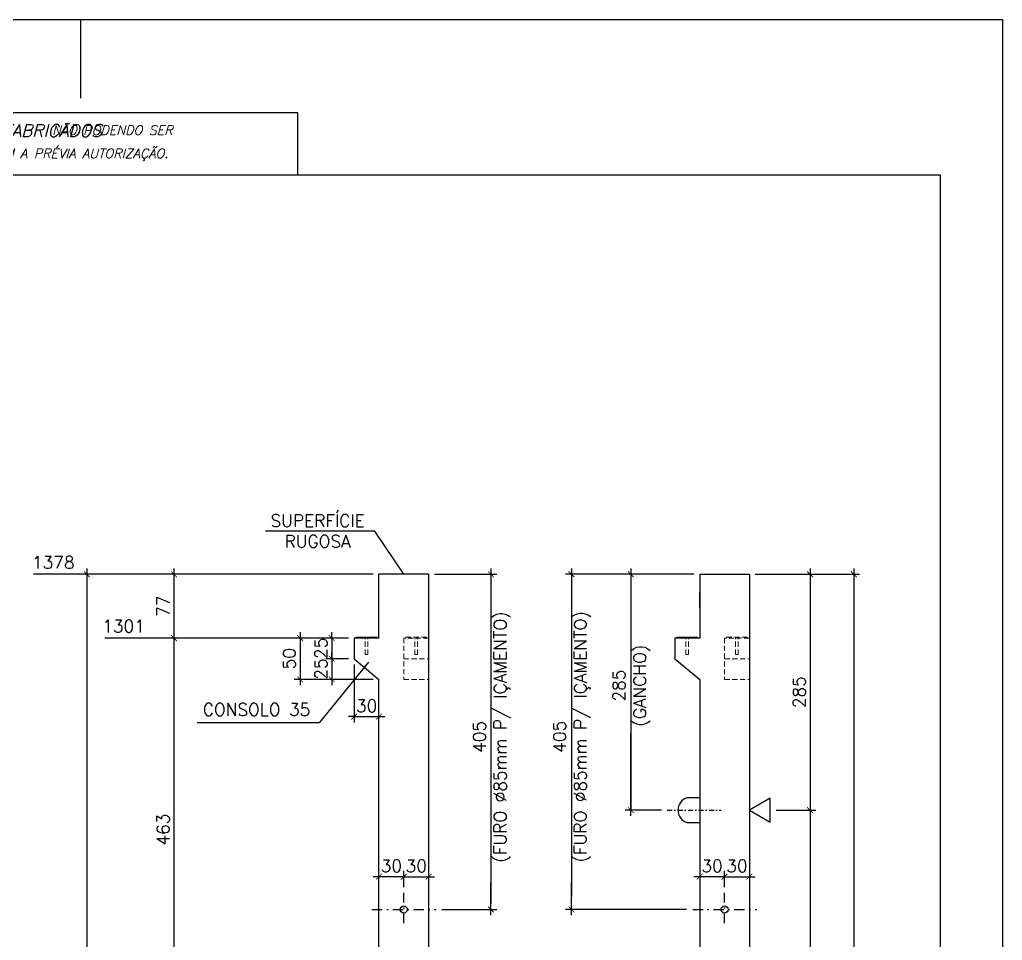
# Model space of a CAD drawing. Header units: centimetres. Extents: x 1658 to 17259, y 8294 to 11444.
# Drawn here: x 2699 to 3886, y 10331 to 11444 of the extents above; entities that cross this region are included whole.
import ezdxf

# ---------------------------------------------------------------- set-up
doc = ezdxf.new("R2010")
doc.units = ezdxf.units.CM
doc.header["$LTSCALE"] = 50
doc.header["$MEASUREMENT"] = 0
doc.header["$PDMODE"] = 67
for name, pattern in [('DASHDOT', [1, 0.5, -0.25, 0, -0.25]), ('DASHED', [0.75, 0.5, -0.25]), ('HIDDEN', [0.375, 0.25, -0.125])]:
    doc.linetypes.add(name, pattern=pattern)
doc.layers.add('10 TRACEJADO', color=1, linetype='DASHED', lineweight=13)
for name, color, linetype in [('COTAS-PRECON', 1, 'Continuous'), ('FORMATO-PRECON', 2, 'Continuous'), ('HACHURAS-PRECON', 1, 'Continuous'), ('LINHA CENTRO-PRECON', 1, 'DASHDOT'), ('LINHA-01-PRECON', 1, 'Continuous'), ('LINHA-02-PRECON', 2, 'Continuous'), ('LINHA-03-PRECON', 3, 'Continuous'), ('LINHA-04-PRECON', 4, 'Continuous')]:
    doc.layers.add(name, color=color, linetype=linetype)
doc.styles.add('ROMANS', font='ROMANS.SHX', dxfattribs={"oblique": 15, "height": 3})
doc.styles.get("Standard").update_dxf_attribs({"font": 'romans.shx'})
doc.linetypes.add('ZIGZAG', pattern='A,0.0001,-0.2,[131,ltypeshp.shx,S=0.2,R=0,X=-0.2,Y=0],-0.4,[131,ltypeshp.shx,S=0.2,R=180,X=0.2,Y=0],-0.2', length=0.8001)
doc.dimstyles.new('ESC75-75', dxfattribs={"dimscale": 0, "dimtxt": 15, "dimasz": 7, "dimexe": 7, "dimexo": 7, "dimgap": 5.5, "dimtad": 1, "dimdec": 1, "dimdsep": 46, "dimtxsty": 'Standard', "dimblk": 'ARCHTICK', "dimcen": 0.1, "dimdle": 7, "dimclrd": 256, "dimclre": 256, "dimclrt": 2, "dimadec": 0, "dimazin": 0, "dimtfac": 1, "dimtdec": 1, "dimtix": 1, "dimtmove": 2, "dimatfit": 3, "dimfxl": 1, "dimarcsym": 0})

# ---------------------------------------------------------------- blocks, each defined once
blk = doc.blocks.new('A$C2E607E54')
at = {"layer": 'FORMATO-PRECON', "color": 6}
blk.add_line((1835, 4050), (685, 4050), dxfattribs=at)
at = {"layer": 'FORMATO-PRECON'}
for points in [[(0, 4200), (2970, 4200), (2970, 0), (0, 0)], [(685, 3950), (1835, 3950), (1835, 4050), (685, 4050)]]:
    blk.add_lwpolyline(points, close=True, dxfattribs=at)
blk.add_lwpolyline([(1485, 4200), (1485, 4073.6)], dxfattribs=at)
at = {"layer": 'FORMATO-PRECON', "color": 6}
blk.add_lwpolyline([(100, 3950), (2870, 3950), (2870, 100), (100, 100)], close=True, dxfattribs=at)
at = {"layer": 'FORMATO-PRECON', "color": 3, "style": 'ROMANS', "oblique": 15}
blk.add_text('PRECON PRÉ-FABRICADOS', height=20, dxfattribs=at).set_placement((1162, 4011.3))
at = {"layer": 'FORMATO-PRECON', "style": 'ROMANS', "oblique": 15}
for s, p in [('ESTE DESENHO É DE PROPRIEDADE DA                            NÃO PODENDO SER', (700.8, 4014.4)), ('COPIADO PARCIAL OU TOTALMENTE, NEM CEDIDO A TERCEIROS SEM A PRÉVIA AUTORIZAÇÃO.', (700.8, 3977))]:
    blk.add_text(s, height=15, dxfattribs=at).set_placement(p)
blk = doc.blocks.new('_ArchTick')
at = {"color": 0, "linetype": 'ByBlock', "const_width": 0.15}
blk.add_lwpolyline([(-0.5, -0.5), (0.5, 0.5)], dxfattribs=at)
blk = doc.blocks.new('*D38')
at = {"layer": 'COTAS-PRECON', "lineweight": -2, "transparency": 16777216}
for p, q in [((3437, 10780.8), (3437, 10696.9)), ((3513.2, 10773.8), (3430, 10773.8)), ((3437, 10481.8), (3437, 10581.6)), ((3473.9, 10488.8), (3430, 10488.8))]:
    blk.add_line(p, q, dxfattribs=at)
at = {"layer": 'Defpoints', "color": 0, "transparency": 16777216}
for p in [(3520.2, 10773.8), (3437, 10488.8), (3480.9, 10488.8)]:
    blk.add_point(p, dxfattribs=at)
at = {"layer": 'COTAS-PRECON', "lineweight": -2, "transparency": 16777216, "xscale": 7, "yscale": 7, "zscale": 7}
for p, rotation in [((3437, 10773.8), 90), ((3437, 10488.8), 270)]:
    blk.add_blockref('_ArchTick', p, dxfattribs=dict(at, rotation=rotation))
at = {"layer": 'COTAS-PRECON', "color": 2, "transparency": 16777216, "insert": (3437.8, 10639.3), "char_height": 15, "attachment_point": 5, "rotation": 90}
blk.add_mtext('285\\P(GANCHO)', dxfattribs=at)
blk = doc.blocks.new('*D39')
at = {"layer": 'COTAS-PRECON', "lineweight": -2, "transparency": 16777216}
for p, q in [((3653.5, 10495.8), (3653.5, 9673.8)), ((3612.5, 10488.8), (3660.5, 10488.8)), ((3612.5, 9680.8), (3660.5, 9680.8))]:
    blk.add_line(p, q, dxfattribs=at)
at = {"layer": 'Defpoints', "color": 0, "transparency": 16777216}
for p in [(3605.5, 10488.8), (3605.5, 9680.8), (3653.5, 9680.8)]:
    blk.add_point(p, dxfattribs=at)
at = {"layer": 'COTAS-PRECON', "lineweight": -2, "transparency": 16777216, "xscale": 7, "yscale": 7, "zscale": 7}
for p, rotation in [((3653.5, 10488.8), 90), ((3653.5, 9680.8), 270)]:
    blk.add_blockref('_ArchTick', p, dxfattribs=dict(at, rotation=rotation))
at = {"layer": 'COTAS-PRECON', "color": 2, "transparency": 16777216, "insert": (3640.5, 10084.8), "char_height": 15, "attachment_point": 5, "rotation": 90}
blk.add_mtext('808', dxfattribs=at)
blk = doc.blocks.new('*D40')
at = {"layer": 'COTAS-PRECON', "lineweight": -2, "transparency": 16777216}
for p, q in [((3653.5, 10780.8), (3653.5, 10481.8)), ((3587.2, 10773.8), (3660.5, 10773.8)), ((3612.5, 10488.8), (3660.5, 10488.8))]:
    blk.add_line(p, q, dxfattribs=at)
at = {"layer": 'Defpoints', "color": 0, "transparency": 16777216}
for p in [(3580.2, 10773.8, 0), (3605.5, 10488.8), (3653.5, 10488.8)]:
    blk.add_point(p, dxfattribs=at)
at = {"layer": 'COTAS-PRECON', "lineweight": -2, "transparency": 16777216, "xscale": 7, "yscale": 7, "zscale": 7}
for p, rotation in [((3653.5, 10773.8), 90), ((3653.5, 10488.8), 270)]:
    blk.add_blockref('_ArchTick', p, dxfattribs=dict(at, rotation=rotation))
at = {"layer": 'COTAS-PRECON', "color": 2, "transparency": 16777216, "insert": (3640.5, 10631.3), "char_height": 15, "attachment_point": 5, "rotation": 90}
blk.add_mtext('285', dxfattribs=at)
blk = doc.blocks.new('*D41')
at = {"layer": 'COTAS-PRECON', "lineweight": -2, "transparency": 16777216}
for p, q in [((3706.4, 10780.8), (3706.4, 9388.8)), ((3587.2, 10773.8), (3713.4, 10773.8)), ((3587.2, 9395.8), (3713.4, 9395.8))]:
    blk.add_line(p, q, dxfattribs=at)
at = {"layer": 'Defpoints', "color": 0, "transparency": 16777216}
for p in [(3580.2, 10773.8), (3580.2, 9395.8, 0), (3706.4, 9395.8)]:
    blk.add_point(p, dxfattribs=at)
at = {"layer": 'COTAS-PRECON', "lineweight": -2, "transparency": 16777216, "xscale": 7, "yscale": 7, "zscale": 7}
for p, rotation in [((3706.4, 10773.8), 90), ((3706.4, 9395.8), 270)]:
    blk.add_blockref('_ArchTick', p, dxfattribs=dict(at, rotation=rotation))
at = {"layer": 'COTAS-PRECON', "color": 2, "transparency": 16777216, "insert": (3693.4, 10084.8), "char_height": 15, "attachment_point": 5, "rotation": 90}
blk.add_mtext('PONTOS DE APOIO E ESTOCAGEM', dxfattribs=at)
blk = doc.blocks.new('*D211')
at = {"layer": 'COTAS-PRECON', "lineweight": -2, "transparency": 16777216}
for p, q in [((2885.1, 10780.8), (2885.1, 10689.8)), ((3125.8, 10773.8), (2878.1, 10773.8)), ((3095.8, 10696.8), (2878.1, 10696.8))]:
    blk.add_line(p, q, dxfattribs=at)
at = {"layer": 'Defpoints', "color": 0, "transparency": 16777216}
for p in [(3132.8, 10773.8), (2885.1, 10696.8), (3102.8, 10696.8)]:
    blk.add_point(p, dxfattribs=at)
at = {"layer": 'COTAS-PRECON', "lineweight": -2, "transparency": 16777216, "xscale": 7, "yscale": 7, "zscale": 7}
for p, rotation in [((2885.1, 10773.8), 90), ((2885.1, 10696.8), 270)]:
    blk.add_blockref('_ArchTick', p, dxfattribs=dict(at, rotation=rotation))
at = {"layer": 'COTAS-PRECON', "color": 2, "transparency": 16777216, "insert": (2872.1, 10735.3), "char_height": 15, "attachment_point": 5, "rotation": 90}
blk.add_mtext('77', dxfattribs=at)
blk = doc.blocks.new('*D212')
at = {"layer": 'COTAS-PRECON', "lineweight": -2, "transparency": 16777216}
for p, q in [((3095.8, 10696.8), (2878.1, 10696.8)), ((2885.1, 10703.8), (2885.1, 10226.8)), ((3095.8, 10233.8), (2878.1, 10233.8))]:
    blk.add_line(p, q, dxfattribs=at)
at = {"layer": 'Defpoints', "color": 0, "transparency": 16777216}
for p in [(3102.8, 10696.8), (2885.1, 10233.8), (3102.8, 10233.8)]:
    blk.add_point(p, dxfattribs=at)
at = {"layer": 'COTAS-PRECON', "lineweight": -2, "transparency": 16777216, "xscale": 7, "yscale": 7, "zscale": 7}
for p, rotation in [((2885.1, 10696.8), 90), ((2885.1, 10233.8), 270)]:
    blk.add_blockref('_ArchTick', p, dxfattribs=dict(at, rotation=rotation))
at = {"layer": 'COTAS-PRECON', "color": 2, "transparency": 16777216, "insert": (2872.1, 10465.3), "char_height": 15, "attachment_point": 5, "rotation": 90}
blk.add_mtext('463', dxfattribs=at)
blk = doc.blocks.new('*D214')
at = {"layer": 'COTAS-PRECON', "lineweight": -2, "transparency": 16777216}
for p, q in [((3095.8, 10696.8), (3068.7, 10696.8)), ((3075.7, 10696.8), (3075.7, 10703.8)), ((3075.7, 10696.8), (3075.7, 10671.8)), ((3095.8, 10671.8), (3068.7, 10671.8)), ((3075.7, 10671.8), (3075.7, 10664.8))]:
    blk.add_line(p, q, dxfattribs=at)
at = {"layer": 'Defpoints', "color": 0, "transparency": 16777216}
for p in [(3102.8, 10696.8), (3075.7, 10671.8), (3102.8, 10671.8)]:
    blk.add_point(p, dxfattribs=at)
at = {"layer": 'COTAS-PRECON', "lineweight": -2, "transparency": 16777216, "xscale": 7, "yscale": 7, "zscale": 7}
for p, rotation in [((3075.7, 10696.8), 270), ((3075.7, 10671.8), 90)]:
    blk.add_blockref('_ArchTick', p, dxfattribs=dict(at, rotation=rotation))
at = {"layer": 'COTAS-PRECON', "color": 2, "transparency": 16777216, "insert": (3062.7, 10684.3), "char_height": 15, "attachment_point": 5, "rotation": 90}
blk.add_mtext('25', dxfattribs=at)
blk = doc.blocks.new('*D215')
at = {"layer": 'COTAS-PRECON', "lineweight": -2, "transparency": 16777216}
for p, q in [((3075.7, 10671.8), (3075.7, 10678.8)), ((3095.8, 10671.8), (3068.7, 10671.8)), ((3075.7, 10671.8), (3075.7, 10646.8)), ((3125.8, 10646.8), (3068.7, 10646.8)), ((3075.7, 10646.8), (3075.7, 10639.8))]:
    blk.add_line(p, q, dxfattribs=at)
at = {"layer": 'Defpoints', "color": 0, "transparency": 16777216}
for p in [(3102.8, 10671.8), (3075.7, 10646.8), (3132.8, 10646.8)]:
    blk.add_point(p, dxfattribs=at)
at = {"layer": 'COTAS-PRECON', "lineweight": -2, "transparency": 16777216, "xscale": 7, "yscale": 7, "zscale": 7}
for p, rotation in [((3075.7, 10671.8), 270), ((3075.7, 10646.8), 90)]:
    blk.add_blockref('_ArchTick', p, dxfattribs=dict(at, rotation=rotation))
at = {"layer": 'COTAS-PRECON', "color": 2, "transparency": 16777216, "insert": (3062.7, 10659.3), "char_height": 15, "attachment_point": 5, "rotation": 90}
blk.add_mtext('25', dxfattribs=at)
blk = doc.blocks.new('*D216')
at = {"layer": 'COTAS-PRECON', "lineweight": -2, "transparency": 16777216}
for p, q in [((3095.8, 10696.8), (3030.5, 10696.8)), ((3037.5, 10703.8), (3037.5, 10639.8)), ((3125.8, 10646.8), (3030.5, 10646.8))]:
    blk.add_line(p, q, dxfattribs=at)
at = {"layer": 'Defpoints', "color": 0, "transparency": 16777216}
for p in [(3102.8, 10696.8), (3037.5, 10646.8), (3132.8, 10646.8)]:
    blk.add_point(p, dxfattribs=at)
at = {"layer": 'COTAS-PRECON', "lineweight": -2, "transparency": 16777216, "xscale": 7, "yscale": 7, "zscale": 7}
for p, rotation in [((3037.5, 10696.8), 90), ((3037.5, 10646.8), 270)]:
    blk.add_blockref('_ArchTick', p, dxfattribs=dict(at, rotation=rotation))
at = {"layer": 'COTAS-PRECON', "color": 2, "transparency": 16777216, "insert": (3024.5, 10671.8), "char_height": 15, "attachment_point": 5, "rotation": 90}
blk.add_mtext('50', dxfattribs=at)
blk = doc.blocks.new('*D217')
at = {"layer": 'COTAS-PRECON', "lineweight": -2, "transparency": 16777216}
for p, q in [((3102.8, 10664.8), (3102.8, 10594.8)), ((3102.8, 10601.8), (3095.8, 10601.8)), ((3102.8, 10601.8), (3132.8, 10601.8)), ((3132.8, 10601.8), (3139.8, 10601.8))]:
    blk.add_line(p, q, dxfattribs=at)
at = {"layer": 'Defpoints', "color": 0, "transparency": 16777216}
for p in [(3102.8, 10671.8), (3132.8, 10601.8), (3132.8, 10601.8)]:
    blk.add_point(p, dxfattribs=at)
at = {"layer": 'COTAS-PRECON', "lineweight": -2, "transparency": 16777216, "xscale": 7, "yscale": 7, "zscale": 7}
blk.add_blockref('_ArchTick', (3102.8, 10601.8), dxfattribs=at)
at = {"layer": 'COTAS-PRECON', "lineweight": -2, "transparency": 16777216, "xscale": 7, "yscale": 7, "zscale": 7, "rotation": 180}
blk.add_blockref('_ArchTick', (3132.8, 10601.8), dxfattribs=at)
at = {"layer": 'COTAS-PRECON', "color": 2, "transparency": 16777216, "insert": (3117.8, 10614.8), "char_height": 15, "attachment_point": 5}
blk.add_mtext('30', dxfattribs=at)
blk = doc.blocks.new('*D222')
at = {"layer": 'COTAS-PRECON', "lineweight": -2, "transparency": 16777216}
blk.add_line((2878.1, 10696.8), (2801.6, 10696.8), dxfattribs=at)
at = {"layer": 'Defpoints', "color": 0, "transparency": 16777216}
for p in [(2801.6, 10696.8, 0), (2885.1, 10696.8), (3162.8, 9395.8)]:
    blk.add_point(p, dxfattribs=at)
at = {"layer": 'COTAS-PRECON', "color": 2, "transparency": 16777216, "insert": (2824.2, 10711.1), "char_height": 15, "attachment_point": 5}
blk.add_mtext('1301', dxfattribs=at)
blk = doc.blocks.new('*D224')
at = {"layer": 'COTAS-PRECON', "lineweight": -2, "transparency": 16777216}
for p, q in [((2779.9, 10780.8), (2779.9, 9388.8)), ((3125.8, 10773.8), (2772.9, 10773.8)), ((3125.8, 9395.8), (2772.9, 9395.8))]:
    blk.add_line(p, q, dxfattribs=at)
at = {"layer": 'Defpoints', "color": 0, "transparency": 16777216}
for p in [(3132.8, 10773.8), (2779.9, 9395.8), (3132.8, 9395.8)]:
    blk.add_point(p, dxfattribs=at)
at = {"layer": 'COTAS-PRECON', "lineweight": -2, "transparency": 16777216, "xscale": 7, "yscale": 7, "zscale": 7}
for p, rotation in [((2779.9, 10773.8), 90), ((2779.9, 9395.8), 270)]:
    blk.add_blockref('_ArchTick', p, dxfattribs=dict(at, rotation=rotation))
at = {"layer": 'COTAS-PRECON', "color": 2, "transparency": 16777216, "insert": (2766.9, 10084.8), "char_height": 15, "attachment_point": 5, "rotation": 90}
blk.add_mtext('1378', dxfattribs=at)
blk = doc.blocks.new('*D225')
at = {"layer": 'COTAS-PRECON', "lineweight": -2, "transparency": 16777216}
blk.add_line((2772.9, 10773.8), (2715.3, 10773.8), dxfattribs=at)
at = {"layer": 'Defpoints', "color": 0, "transparency": 16777216}
for p in [(2715.3, 10773.8), (2779.9, 10773.8), (3162.8, 9395.8)]:
    blk.add_point(p, dxfattribs=at)
at = {"layer": 'COTAS-PRECON', "color": 2, "transparency": 16777216, "insert": (2739.3, 10788.1), "char_height": 15, "attachment_point": 5}
blk.add_mtext('1378', dxfattribs=at)
blk = doc.blocks.new('*D227')
at = {"layer": 'Defpoints', "color": 0, "transparency": 16777216}
for p in [(3192.8, 10773.8), (3201.9, 10368.8), (3268, 10368.8)]:
    blk.add_point(p, dxfattribs=at)
at = {"layer": 'LINHA-01-PRECON', "lineweight": -2, "transparency": 16777216}
for p, q in [((3268, 10780.8), (3268, 10753.5)), ((3199.8, 10773.8), (3275, 10773.8)), ((3268, 10361.8), (3268, 10401.1)), ((3208.9, 10368.8), (3275, 10368.8))]:
    blk.add_line(p, q, dxfattribs=at)
at = {"layer": 'LINHA-01-PRECON', "lineweight": -2, "transparency": 16777216, "xscale": 7, "yscale": 7, "zscale": 7}
for p, rotation in [((3268, 10773.8), 90), ((3268, 10368.8), 270)]:
    blk.add_blockref('_ArchTick', p, dxfattribs=dict(at, rotation=rotation))
at = {"layer": 'LINHA-01-PRECON', "color": 2, "transparency": 16777216, "insert": (3269.2, 10577.3), "char_height": 15, "attachment_point": 5, "rotation": 90}
blk.add_mtext('405\\P(FURO %%C85mm P/ IÇAMENTO)', dxfattribs=at)
blk = doc.blocks.new('*D228')
at = {"layer": 'Defpoints', "color": 0, "transparency": 16777216}
for p in [(3132.8, 10408.4), (3132.8, 10408.4), (3162.8, 10388.9)]:
    blk.add_point(p, dxfattribs=at)
at = {"layer": 'LINHA-01-PRECON', "lineweight": -2, "transparency": 16777216}
for p, q in [((3162.8, 10395.9), (3162.8, 10415.4)), ((3132.8, 10408.4), (3125.8, 10408.4)), ((3162.8, 10408.4), (3132.8, 10408.4)), ((3162.8, 10408.4), (3169.8, 10408.4))]:
    blk.add_line(p, q, dxfattribs=at)
at = {"layer": 'LINHA-01-PRECON', "lineweight": -2, "transparency": 16777216, "xscale": 7, "yscale": 7, "zscale": 7}
blk.add_blockref('_ArchTick', (3132.8, 10408.4), dxfattribs=at)
at = {"layer": 'LINHA-01-PRECON', "lineweight": -2, "transparency": 16777216, "xscale": 7, "yscale": 7, "zscale": 7, "rotation": 180}
blk.add_blockref('_ArchTick', (3162.8, 10408.4), dxfattribs=at)
at = {"layer": 'LINHA-01-PRECON', "color": 2, "transparency": 16777216, "insert": (3147.8, 10421.4), "char_height": 15, "attachment_point": 5}
blk.add_mtext('30', dxfattribs=at)
blk = doc.blocks.new('*D229')
at = {"layer": 'Defpoints', "color": 0, "transparency": 16777216}
for p in [(3192.8, 10408.4), (3192.8, 10408.4), (3162.8, 10388.9)]:
    blk.add_point(p, dxfattribs=at)
at = {"layer": 'LINHA-01-PRECON', "lineweight": -2, "transparency": 16777216}
for p, q in [((3162.8, 10395.9), (3162.8, 10415.4)), ((3162.8, 10408.4), (3155.8, 10408.4)), ((3162.8, 10408.4), (3192.8, 10408.4)), ((3192.8, 10408.4), (3199.8, 10408.4))]:
    blk.add_line(p, q, dxfattribs=at)
at = {"layer": 'LINHA-01-PRECON', "lineweight": -2, "transparency": 16777216, "xscale": 7, "yscale": 7, "zscale": 7}
blk.add_blockref('_ArchTick', (3162.8, 10408.4), dxfattribs=at)
at = {"layer": 'LINHA-01-PRECON', "lineweight": -2, "transparency": 16777216, "xscale": 7, "yscale": 7, "zscale": 7, "rotation": 180}
blk.add_blockref('_ArchTick', (3192.8, 10408.4), dxfattribs=at)
at = {"layer": 'LINHA-01-PRECON', "color": 2, "transparency": 16777216, "insert": (3177.8, 10421.4), "char_height": 15, "attachment_point": 5}
blk.add_mtext('30', dxfattribs=at)
blk = doc.blocks.new('*D231')
at = {"layer": 'Defpoints', "color": 0, "transparency": 16777216}
for p in [(3520.2, 10773.8), (3365.3, 10368.8), (3511.2, 10368.8)]:
    blk.add_point(p, dxfattribs=at)
at = {"layer": 'LINHA-01-PRECON', "lineweight": -2, "transparency": 16777216}
for p, q in [((3365.3, 10780.8), (3365.3, 10753.7)), ((3513.2, 10773.8), (3358.3, 10773.8)), ((3365.3, 10361.8), (3365.3, 10401.3)), ((3504.2, 10368.8), (3358.3, 10368.8))]:
    blk.add_line(p, q, dxfattribs=at)
at = {"layer": 'LINHA-01-PRECON', "lineweight": -2, "transparency": 16777216, "xscale": 7, "yscale": 7, "zscale": 7}
for p, rotation in [((3365.3, 10773.8), 90), ((3365.3, 10368.8), 270)]:
    blk.add_blockref('_ArchTick', p, dxfattribs=dict(at, rotation=rotation))
at = {"layer": 'LINHA-01-PRECON', "color": 2, "transparency": 16777216, "insert": (3366, 10577.5), "char_height": 15, "attachment_point": 5, "rotation": 90}
blk.add_mtext('405\\P(FURO %%C85mm P/ IÇAMENTO)', dxfattribs=at)
blk = doc.blocks.new('*D232')
at = {"layer": 'Defpoints', "color": 0, "transparency": 16777216}
for p in [(3520.2, 10408.4), (3520.2, 10408.4), (3550.2, 10388.9)]:
    blk.add_point(p, dxfattribs=at)
at = {"layer": 'LINHA-01-PRECON', "lineweight": -2, "transparency": 16777216}
for p, q in [((3550.2, 10395.9), (3550.2, 10415.4)), ((3520.2, 10408.4), (3513.2, 10408.4)), ((3550.2, 10408.4), (3520.2, 10408.4)), ((3550.2, 10408.4), (3557.2, 10408.4))]:
    blk.add_line(p, q, dxfattribs=at)
at = {"layer": 'LINHA-01-PRECON', "lineweight": -2, "transparency": 16777216, "xscale": 7, "yscale": 7, "zscale": 7}
blk.add_blockref('_ArchTick', (3520.2, 10408.4), dxfattribs=at)
at = {"layer": 'LINHA-01-PRECON', "lineweight": -2, "transparency": 16777216, "xscale": 7, "yscale": 7, "zscale": 7, "rotation": 180}
blk.add_blockref('_ArchTick', (3550.2, 10408.4), dxfattribs=at)
at = {"layer": 'LINHA-01-PRECON', "color": 2, "transparency": 16777216, "insert": (3535.2, 10421.4), "char_height": 15, "attachment_point": 5}
blk.add_mtext('30', dxfattribs=at)
blk = doc.blocks.new('*D233')
at = {"layer": 'Defpoints', "color": 0, "transparency": 16777216}
for p in [(3580.2, 10408.4), (3580.2, 10408.4), (3550.2, 10388.9)]:
    blk.add_point(p, dxfattribs=at)
at = {"layer": 'LINHA-01-PRECON', "lineweight": -2, "transparency": 16777216}
for p, q in [((3550.2, 10395.9), (3550.2, 10415.4)), ((3550.2, 10408.4), (3543.2, 10408.4)), ((3550.2, 10408.4), (3580.2, 10408.4)), ((3580.2, 10408.4), (3587.2, 10408.4))]:
    blk.add_line(p, q, dxfattribs=at)
at = {"layer": 'LINHA-01-PRECON', "lineweight": -2, "transparency": 16777216, "xscale": 7, "yscale": 7, "zscale": 7}
blk.add_blockref('_ArchTick', (3550.2, 10408.4), dxfattribs=at)
at = {"layer": 'LINHA-01-PRECON', "lineweight": -2, "transparency": 16777216, "xscale": 7, "yscale": 7, "zscale": 7, "rotation": 180}
blk.add_blockref('_ArchTick', (3580.2, 10408.4), dxfattribs=at)
at = {"layer": 'LINHA-01-PRECON', "color": 2, "transparency": 16777216, "insert": (3565.2, 10421.4), "char_height": 15, "attachment_point": 5}
blk.add_mtext('30', dxfattribs=at)

msp = doc.modelspace()

# ---------------------------------------------------------------- linework, layer by layer
at = {"layer": '10 TRACEJADO', "linetype": 'HIDDEN', "ltscale": 0.5, "extrusion": (0, 1, 0)}
for p, q in [((3116.18, 10676.77, -18266.7), (3116.18, 10696.77, -18266.7)), ((3119.38, 10676.77, -18266.7), (3119.38, 10696.77, -18266.7)), ((3192.78, 10696.77, -18266.7), (3162.78, 10696.77, -18266.7)), ((3162.78, 10696.77, -18266.7), (3162.78, 10646.77, -18266.7)), ((3165.28, 10697.77, -18266.7), (3190.28, 10697.77, -18266.7)), ((3165.28, 10696.77, -18266.7), (3165.28, 10697.77, -18266.7)), ((3176.18, 10676.77, -18266.7), (3176.18, 10696.77, -18266.7)), ((3179.38, 10676.77, -18266.7), (3179.38, 10696.77, -18266.7)), ((3190.28, 10696.77, -18266.7), (3190.28, 10697.77, -18266.7)), ((3503.64, 10696.77), (3503.64, 10697.77)), ((3503.64, 10676.77), (3503.64, 10696.77)), ((3506.84, 10696.77), (3506.84, 10697.77)), ((3506.84, 10676.77), (3506.84, 10696.77)), ((3580.24, 10696.77), (3550.24, 10696.77)), ((3550.24, 10696.77), (3550.24, 10646.77)), ((3552.74, 10697.77), (3577.74, 10697.77)), ((3552.74, 10696.77), (3552.74, 10697.77)), ((3563.64, 10696.77), (3563.64, 10697.77)), ((3563.64, 10676.77), (3563.64, 10696.77)), ((3566.83, 10696.77), (3566.83, 10697.77)), ((3566.83, 10676.77), (3566.83, 10696.77)), ((3577.74, 10696.77), (3577.74, 10697.77)), ((3116.18, 10676.77, -18266.7), (3117.78, 10676.77, -18266.7)), ((3117.78, 10676.77, -18266.7), (3119.38, 10676.77, -18266.7)), ((3179.38, 10676.77, -18266.7), (3176.18, 10676.77, -18266.7)), ((3503.64, 10676.77), (3505.24, 10676.77)), ((3505.24, 10676.77), (3506.84, 10676.77)), ((3566.83, 10676.77), (3563.64, 10676.77)), ((3162.78, 10671.77, -18266.7), (3192.78, 10671.77, -18266.7)), ((3550.24, 10671.77), (3580.24, 10671.77)), ((3162.78, 10646.77, -18266.7), (3192.78, 10646.77, -18266.7)), ((3550.24, 10646.77), (3580.24, 10646.77))]:
    msp.add_line(p, q, dxfattribs=at)
at = {"layer": 'LINHA CENTRO-PRECON', "ltscale": 0.25}
msp.add_line((3480.91, 10488.77), (3546.35, 10488.77), dxfattribs=at)
at = {"layer": 'LINHA-01-PRECON'}
for p, q in [((3436.96, 10773.77), (3436.96, 10488.77)), ((3268.03, 10766.62, -18266.7), (3268.03, 10375.91, -18266.7)), ((3365.28, 10766.62), (3365.28, 10383.91))]:
    msp.add_line(p, q, dxfattribs=at)
at = {"layer": 'LINHA-01-PRECON', "linetype": 'DASHDOT', "ltscale": 0.5}
for p, q in [((3162.78, 10352.14, -18266.7), (3162.78, 10388.9, -18266.7)), ((3550.24, 10352.14), (3550.24, 10388.9)), ((3124.29, 10368.77, -18266.7), (3201.86, 10368.77, -18266.7)), ((3511.75, 10368.77), (3589.32, 10368.77))]:
    msp.add_line(p, q, dxfattribs=at)
at = {"layer": 'LINHA-02-PRECON', "extrusion": (0, 1, 0)}
for p, q in [((3520.24, 10773.77), (3520.24, 10696.77)), ((3580.24, 10773.77), (3580.24, 10752.77)), ((3520.24, 10742.77), (3520.24, 10752.77)), ((3580.24, 10752.77), (3580.24, 10742.77)), ((3520.24, 10732.77), (3520.24, 10742.77)), ((3580.24, 10742.77), (3580.24, 10732.77)), ((3580.24, 10732.77), (3580.24, 10732.77)), ((3580.24, 10732.77), (3580.24, 10233.77)), ((3490.24, 10696.77), (3490.24, 10671.77)), ((3520.24, 10696.77), (3490.24, 10696.77)), ((3492.74, 10697.77), (3517.74, 10697.77)), ((3492.74, 10696.77), (3492.74, 10697.77)), ((3517.74, 10696.77), (3517.74, 10697.77)), ((3490.24, 10671.77), (3520.24, 10646.77)), ((3520.24, 10646.77), (3520.24, 10233.77))]:
    msp.add_line(p, q, dxfattribs=at)
at = {"layer": 'LINHA-02-PRECON', "linetype": 'ZIGZAG', "ltscale": 0.1}
msp.add_line((3520.24, 10773.77), (3580.24, 10773.77), dxfattribs=at)
at = {"layer": 'LINHA-02-PRECON'}
msp.add_circle((3550.24, 10368.77), 4.25, dxfattribs=at)
at = {"layer": 'LINHA-03-PRECON', "linetype": 'ZIGZAG', "ltscale": 0.1}
msp.add_line((3192.78, 10773.77, -18266.7), (3132.78, 10773.77, -18266.7), dxfattribs=at)
at = {"layer": 'LINHA-03-PRECON'}
msp.add_line((3192.78, 10752.77, -18266.7), (3192.78, 10732.77, -18266.7), dxfattribs=at)
at = {"layer": 'LINHA-03-PRECON', "extrusion": (0, 1, 0)}
for p, q in [((3102.78, 10696.77, -18266.7), (3102.78, 10671.77, -18266.7)), ((3132.78, 10696.77, -18266.7), (3102.78, 10696.77, -18266.7)), ((3105.28, 10697.77, -18266.7), (3130.28, 10697.77, -18266.7)), ((3105.28, 10696.77, -18266.7), (3105.28, 10697.77, -18266.7)), ((3130.28, 10696.77, -18266.7), (3130.28, 10697.77, -18266.7)), ((3102.78, 10671.77, -18266.7), (3132.78, 10646.77, -18266.7))]:
    msp.add_line(p, q, dxfattribs=at)
at = {"layer": 'LINHA-03-PRECON', "elevation": -18266.7}
for points in [[(3132.78, 10696.77), (3132.78, 10773.77)], [(3192.78, 10773.77), (3192.78, 9495.77)], [(3132.78, 10233.77), (3132.78, 10646.77)]]:
    msp.add_lwpolyline(points, dxfattribs=at)
at = {"layer": 'LINHA-03-PRECON'}
msp.add_lwpolyline([(3580.24, 10488.77), (3605.55, 10474.15), (3605.55, 10503.38)], close=True, dxfattribs=at)
msp.add_circle((3162.78, 10368.77, -18266.7), 4.25, dxfattribs=at)
at = {"layer": 'LINHA-04-PRECON'}
msp.add_lwpolyline([(3520.24, 10503.77), (3505.24, 10503.77, 0.7491786), (3505.24, 10473.77), (3520.24, 10473.77)], format="xyb", dxfattribs=at)

# ---------------------------------------------------------------- block references
at = {"layer": 'HACHURAS-PRECON', "xscale": 0.7499999999999996, "yscale": 0.7499999999999996, "zscale": 0.7499999999999996}
msp.add_blockref('A$C2E607E54', (1658.36, 8293.94), dxfattribs=at)

# ---------------------------------------------------------------- texts
at = {"layer": 'COTAS-PRECON', "color": 2, "char_height": 15, "attachment_point": 5}
for s, insert in [('\\A1;SUPERFÍCIE\\PRUGOSA', (3058.68, 10826.08, -18266.7)), ('\\A1;CONSOLO 35', (2984.91, 10610.39, -18266.68))]:
    msp.add_mtext(s, dxfattribs=dict(at, insert=insert))

# ---------------------------------------------------------------- dimensions: what is measured, and where the dimension line sits
at = {"layer": 'COTAS-PRECON'}
for feature_location, offset, picture, middle in [((2779.85, 10773.77, -18266.7), (-64.54, 0), '*D225', (2739.3, 10788.05, -18266.7)), ((2885.06, 10696.77, -18266.7), (-83.45, 0), '*D222', (2824.16, 10711.05, -18266.7))]:
    dim = msp.add_ordinate_dim(feature_location=feature_location, offset=offset, dtype=0, origin=(3162.78, 9395.77, -18266.7), dimstyle='ESC75-75', override={"dimscale": 1}, dxfattribs=at)
    dim.commit()
    dim.dimension.update_dxf_attribs({"geometry": picture, "text_midpoint": middle})
for base, p1, p2, picture, middle in [((2779.85, 9395.77, -18266.7), (3132.78, 10773.77, -18266.7), (3132.78, 9395.77, -18266.7), '*D224', (2766.85, 10084.77, -18266.7)), ((2885.06, 10696.77, -18266.7), (3132.78, 10773.77, -18266.7), (3102.78, 10696.77, -18266.7), '*D211', (2872.06, 10735.27, -18266.7)), ((3653.53, 10488.77), (3580.24, 10773.77, 0.02), (3605.55, 10488.77), '*D40', (3640.53, 10631.27)), ((2885.06, 10233.77, -18266.7), (3102.78, 10696.77, -18266.7), (3102.78, 10233.77, -18266.7), '*D212', (2872.06, 10465.27, -18266.7)), ((3037.53, 10646.77, -18266.7), (3102.78, 10696.77, -18266.7), (3132.78, 10646.77, -18266.7), '*D216', (3024.53, 10671.77, -18266.7)), ((3075.73, 10671.77, -18266.7), (3102.78, 10696.77, -18266.7), (3102.78, 10671.77, -18266.7), '*D214', (3062.73, 10684.27, -18266.7)), ((3075.73, 10646.77, -18266.7), (3102.78, 10671.77, -18266.7), (3132.78, 10646.77, -18266.7), '*D215', (3062.73, 10659.27, -18266.7)), ((3653.53, 9680.77), (3605.55, 10488.77), (3605.55, 9680.77), '*D39', (3640.53, 10084.77))]:
    dim = msp.add_linear_dim(base=base, p1=p1, p2=p2, angle=90, dimstyle='ESC75-75', override={"dimscale": 1}, dxfattribs=at)
    dim.commit()
    dim.dimension.update_dxf_attribs({"geometry": picture, "text_midpoint": middle})
dim = msp.add_linear_dim(base=(3436.96, 10488.77), p1=(3520.24, 10773.77), p2=(3480.91, 10488.77), angle=90, text='<>\\P(GANCHO)', dimstyle='ESC75-75', override={"dimscale": 1}, dxfattribs=at)
dim.commit()
dim.dimension.update_dxf_attribs({"geometry": '*D38', "text_midpoint": (3437.76, 10639.27), "dimtype": 160})
dim = msp.add_linear_dim(base=(3706.39, 9395.77, 0.02), p1=(3580.24, 10773.77, 0.02), p2=(3580.24, 9395.77), angle=90, text='PONTOS DE APOIO E ESTOCAGEM', dimstyle='ESC75-75', override={"dimscale": 1}, dxfattribs=at)
dim.commit()
dim.dimension.update_dxf_attribs({"geometry": '*D41', "text_midpoint": (3693.39, 10084.77, 0.02)})
dim = msp.add_linear_dim(base=(3132.78, 10601.79, -18266.7), p1=(3102.78, 10671.77, -18266.7), p2=(3132.78, 10601.79, -18266.7), dimstyle='ESC75-75', override={"dimscale": 1}, dxfattribs=at)
dim.commit()
dim.dimension.update_dxf_attribs({"geometry": '*D217', "text_midpoint": (3117.78, 10614.79, -18266.7)})
at = {"layer": 'LINHA-01-PRECON'}
for base, p1, p2, picture, middle in [((3268.03, 10368.77, -18266.7), (3192.78, 10773.77, -18266.7), (3201.86, 10368.77, -18266.7), '*D227', (3269.22, 10577.27, -18266.7)), ((3365.28, 10368.77), (3520.24, 10773.77), (3511.16, 10368.77), '*D231', (3365.96, 10577.53))]:
    dim = msp.add_linear_dim(base=base, p1=p1, p2=p2, angle=90, text='<>\\P(FURO %%C85mm P/ IÇAMENTO)', dimstyle='ESC75-75', override={"dimscale": 1}, dxfattribs=at)
    dim.commit()
    dim.dimension.update_dxf_attribs({"geometry": picture, "text_midpoint": middle, "dimtype": 160})
for base, p1, p2, picture, middle in [((3132.78, 10408.38, -18266.7), (3162.78, 10388.9, -18266.7), (3132.78, 10408.38, -18266.7), '*D228', (3147.78, 10421.38, -18266.7)), ((3520.24, 10408.38), (3550.24, 10388.9), (3520.24, 10408.38), '*D232', (3535.24, 10421.38))]:
    dim = msp.add_linear_dim(base=base, p1=p1, p2=p2, dimstyle='ESC75-75', override={"dimscale": 1}, dxfattribs=at)
    dim.commit()
    dim.dimension.update_dxf_attribs({"geometry": picture, "text_midpoint": middle})
for base, p1, p2, picture, middle in [((3192.78, 10408.38, -18266.7), (3162.78, 10388.9, -18266.7), (3192.78, 10408.38, -18266.7), '*D229', (3177.78, 10421.38, -18266.7)), ((3580.24, 10408.38), (3550.24, 10388.9), (3580.24, 10408.38), '*D233', (3565.24, 10421.38))]:
    dim = msp.add_linear_dim(base=base, p1=p1, p2=p2, angle=180, dimstyle='ESC75-75', override={"dimscale": 1}, dxfattribs=at)
    dim.commit()
    dim.dimension.update_dxf_attribs({"geometry": picture, "text_midpoint": middle})

# ---------------------------------------------------------------- leaders
at = {"layer": 'COTAS-PRECON'}
for points in [[(3162.78, 10773.77, -18266.7), (3127.7, 10826.08, -18266.7), (2995.53, 10826.08, -18266.7)], [(3120.27, 10667.74, -18251.64), (3060.72, 10594.4, -18251.64), (2913.01, 10594.4, -18251.64)]]:
    msp.add_leader(points, dimstyle='ESC75-75', override={"dimscale": 1}, dxfattribs=at)

doc.saveas('drawing.dxf')
